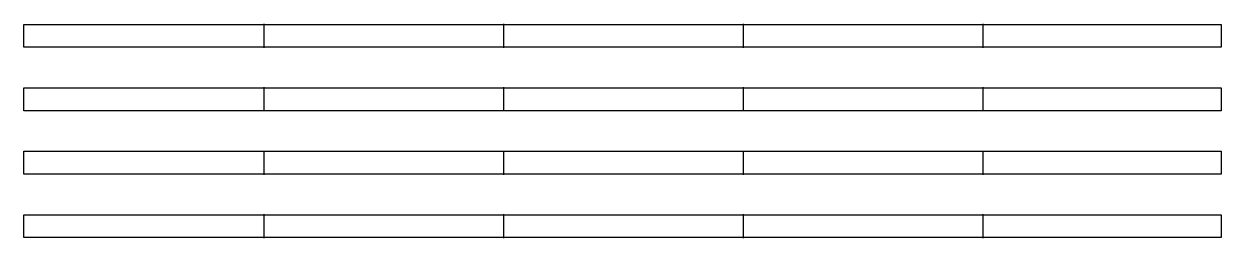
# Model space of a CAD drawing. Extents: x 0 to 200, y 0 to 36.
import ezdxf

# ---------------------------------------------------------------- set-up
doc = ezdxf.new("R2010")
doc.units = 0
doc.layers.add('Layer_1', color=7, linetype='CONTINUOUS')

msp = doc.modelspace()

# ---------------------------------------------------------------- linework, layer by layer
at = {"layer": 'Layer_1', "color": 7}
for p, q in [((0.1, 35.649983), (199.9, 35.649983)), ((0.1, 31.849983), (0.1, 35.649983)), ((40.132292, 35.750011), (40.132292, 31.750014)), ((80.132292, 35.750011), (80.132292, 31.750014)), ((120.132296, 35.750011), (120.132296, 31.750014)), ((160.132296, 35.750011), (160.132296, 31.750014)), ((199.9, 35.649983), (199.9, 31.849983)), ((199.9, 31.849983), (0.1, 31.849983)), ((0.1, 25.066655), (199.9, 25.066655)), ((0.1, 21.266655), (0.1, 25.066655)), ((40.132292, 25.166677), (40.132292, 21.16668)), ((80.132292, 25.166677), (80.132292, 21.16668)), ((120.132296, 25.166677), (120.132296, 21.16668)), ((160.132296, 25.166677), (160.132296, 21.16668)), ((199.9, 25.066655), (199.9, 21.266655)), ((199.9, 21.266655), (0.1, 21.266655)), ((0.1, 14.48333), (199.9, 14.48333)), ((0.1, 10.68333), (0.1, 14.48333)), ((40.132292, 14.58334), (40.132292, 10.58334)), ((80.132292, 14.58334), (80.132292, 10.58334)), ((120.132296, 14.58334), (120.132296, 10.58334)), ((160.132296, 14.58334), (160.132296, 10.58334)), ((199.9, 14.48333), (199.9, 10.68333)), ((199.9, 10.68333), (0.1, 10.68333)), ((40.132292, 4), (40.132292, 0)), ((80.132292, 4), (80.132292, 0)), ((120.132296, 4), (120.132296, 0)), ((160.132296, 4), (160.132296, 0)), ((0.1, 3.9), (199.9, 3.9)), ((0.1, 0.1), (0.1, 3.9)), ((199.9, 3.9), (199.9, 0.1)), ((199.9, 0.1), (0.1, 0.1))]:
    msp.add_line(p, q, dxfattribs=at)

doc.saveas('drawing.dxf')
